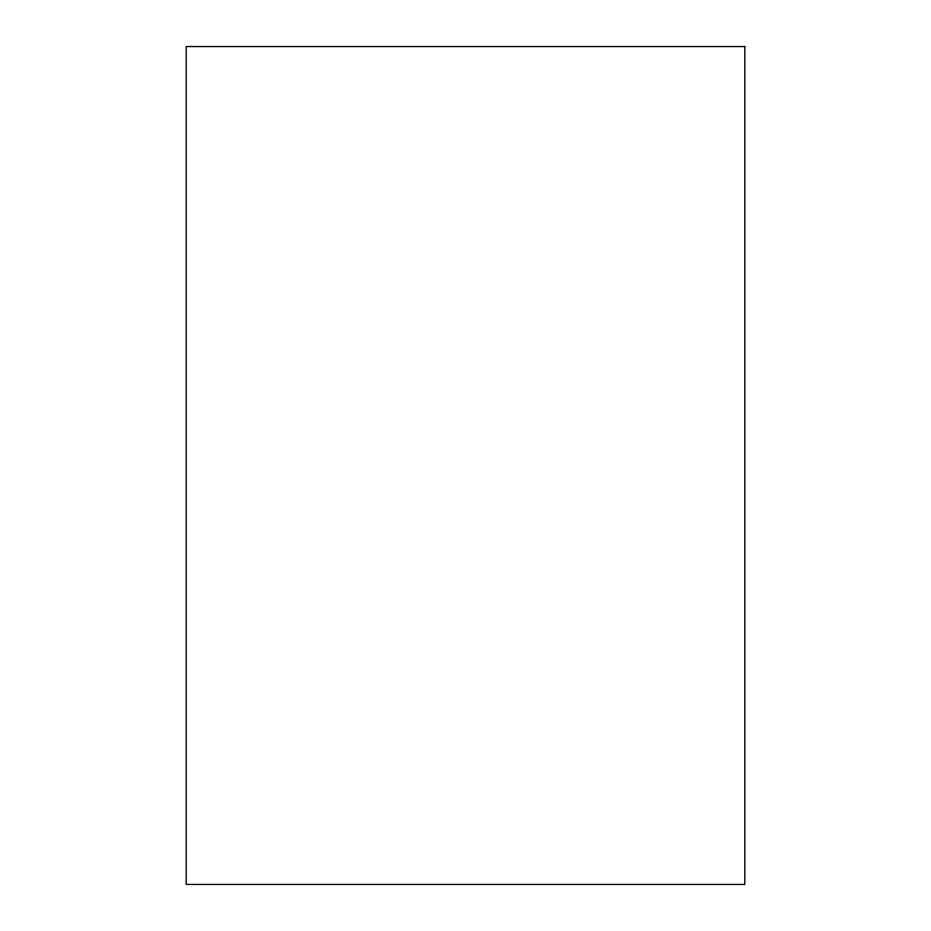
<?xml version="1.0" encoding="UTF-8"?>
<svg xmlns="http://www.w3.org/2000/svg" width="931" height="931" viewBox="0 0 931 931"><rect width="100%" height="100%" fill="white"/><g stroke="black" fill="none" stroke-linecap="round" stroke-linejoin="round"><path stroke-width="1.4" d="M744.8 46.55L186.2 46.55L186.2 884.45L744.8 884.45L744.8 46.55"/></g></svg>
